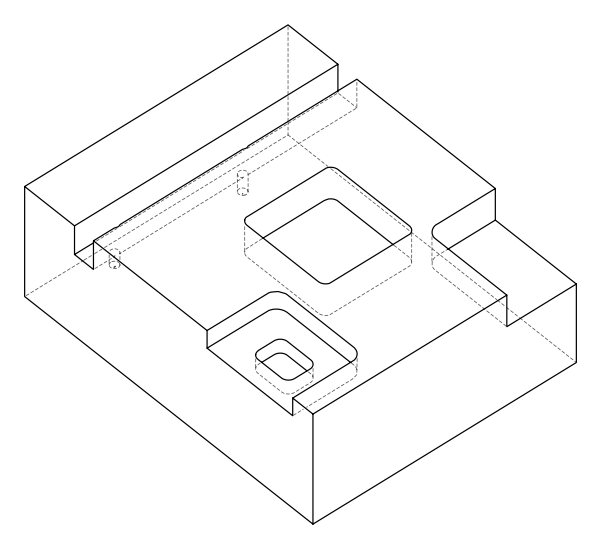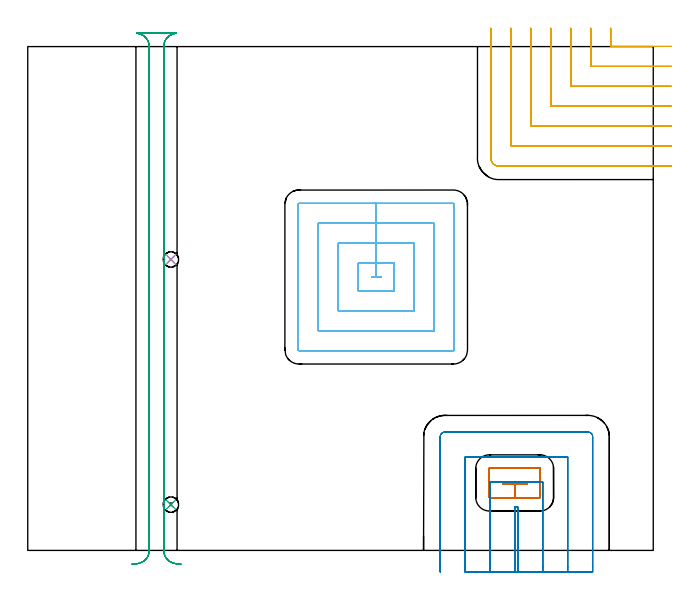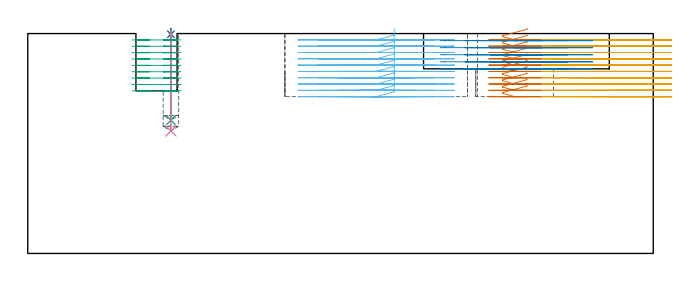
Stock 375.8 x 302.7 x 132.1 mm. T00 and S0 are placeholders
(PLAN: 9 operations, 4 tool changes, 65.4 min)
(1 SPOT_DRILL | STEP1POCKET | NXT0321_9005460120000 | 0.03 min | 2 mm3)
(2 SPOT_DRILL_1 | STEP1POCKET_1 | NXT0321_9005460120000 | 0.03 min | 1 mm3)
(3 DRILL_BLIND_HOLE_INTO_CENTER | STEP1POCKET | UGT0301_208 | 0.22 min | 3389 mm3)
(4 DRILL_BLIND_HOLE_INTO_CENTER_1 | STEP1POCKET_1 | UGT0301_208 | 0.24 min | 3827 mm3)
(5 MILL_CORNER_NOTCH_RECTANGULAR | CORNER_NOTCH_RECTANGULAR | NXT0201_012 | Follow Part, ap 4, ae 75% | 18.53 min | 318442 mm3)
(6 MILL_RECTANGULAR_POCKET | POCKET_RECTANGULAR_STRAIGHT | NXT0201_012 | Follow Part, ap 4, ae 75% | 20.18 min | 432172 mm3)
(7 MILL_RECTANGULAR_POCKET_1 | POCKET_RECTANGULAR_STRAIGHT_1 | NXT0201_012 | Follow Part, ap 4, ae 75% | 3.83 min | 57512 mm3)
(8 MILL_SLOT | SLOT_PARTIAL_RECTANGULAR | UGT0201_094 | Follow Part, ap 5, ae 75% | 9.89 min | 158311 mm3)
(9 MILL_RECTANGULAR_SLOT | SLOT_RECTANGULAR | NXT0201_012 | Follow Part, ap 4, ae 75% | 12.44 min | 252777 mm3)
(TOOL NXT0321_9005460120000 | NC Spot Drill, 142deg, 12mm, Carbide, Uncoated | D12 PA142 FL30 Z2)
(TOOL UGT0301_208 | Twist Drill 9.3 mm | D9.3 PA118 FL78 Z2)
(TOOL NXT0201_012 | ENDMILL 16mm [2P460-1600-NA 1630] | D16 FL38 Z6)
(TOOL UGT0201_094 | End mill 20 mm | D20 FL38 Z4)
(OP 1 SPOT_DRILL)
G17 G21 G94 G90
T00 M6
G54
G17 G0 G90 X86. Y27.5 S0 M3
G43 Z142.1 H0
G94 G81 G98 Z131.7 F250. R135.1
G80
M5
M2
(OP 2 SPOT_DRILL_1)
G17 G21 G94 G90
T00 M6
G54
G17 G0 G90 X86. Y174.8 S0 M3
G43 Z142.1 H0
G94 G81 G98 Z131.7 F250. R135.1
G80
M5
M2
(OP 3 DRILL_BLIND_HOLE_INTO_CENTER)
G17 G21 G94 G90
T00 M6
G54
G17 G0 G90 X86. Y27.5 S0 M3
G43 Z142.1 H0
G94 G81 G98 Z80.1 F250. R134.1
G80
M5
M2
(OP 4 DRILL_BLIND_HOLE_INTO_CENTER_1)
G17 G21 G94 G90
T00 M6
G54
G17 G0 G90 X86. Y174.8 S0 M3
G43 Z142.1 H0
G94 G81 G98 Z73.6 F250. R134.1
G80
M5
M2
(OP 5 MILL_CORNER_NOTCH_RECTANGULAR)
G17 G21 G94 G90
T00 M6
G54
G17 G0 G90 X350.2 Y313.7 S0 M3
G43 Z142.1 H1
Z128.31
G94 G1 Y310.7 F250.
Y303.594 F500.
G3 X350.994 Y302.8 R0.8
G1 X383.799
X386.799 F250.
G0 Z142.1
X338.2 Y313.7
Z128.31
G1 Y310.7
Y291.595 F500.
G3 X338.995 Y290.8 R0.8
G1 X383.8
X386.8 F250.
G0 Z142.1
X326.2 Y313.7
Z128.31
G1 Y310.7
Y279.595 F500.
G3 X326.995 Y278.8 R0.8
G1 X383.8
X386.8 F250.
G0 Z142.1
X314.2 Y313.7
Z128.31
G1 Y310.7
Y267.595 F500.
G3 X314.995 Y266.8 R0.8
G1 X383.8
X386.8 F250.
G0 Z142.1
X302.2 Y313.7
Z128.31
G1 Y310.7
Y255.596 F500.
G3 X302.996 Y254.8 R0.8
G1 X383.8
X386.8 F250.
G0 Z142.1
X290.2 Y313.7
Z128.31
G1 Y310.7
Y243.596 F500.
G3 X290.996 Y242.8 R0.8
G1 X383.8
X386.8 F250.
G0 Z142.1
X278.2 Y313.7
Z128.31
G1 Y310.7
Y235.7 F500.
G3 X283.1 Y230.8 R4.9
G1 X383.8
X386.8 F250.
G0 Z142.1
X350.2 Y313.7
Z124.52
G1 Y310.7
Y303.594 F500.
G3 X350.994 Y302.8 R0.8
G1 X383.799
X386.799 F250.
G0 Z142.1
X338.2 Y313.7
Z124.52
G1 Y310.7
Y291.595 F500.
G3 X338.995 Y290.8 R0.8
G1 X383.8
X386.8 F250.
G0 Z142.1
X326.2 Y313.7
Z124.52
G1 Y310.7
Y279.595 F500.
G3 X326.995 Y278.8 R0.8
G1 X383.8
X386.8 F250.
G0 Z142.1
X314.2 Y313.7
Z124.52
G1 Y310.7
Y267.595 F500.
G3 X314.995 Y266.8 R0.8
G1 X383.8
X386.8 F250.
G0 Z142.1
X302.2 Y313.7
Z124.52
G1 Y310.7
Y255.596 F500.
G3 X302.996 Y254.8 R0.8
G1 X383.8
X386.8 F250.
G0 Z142.1
X290.2 Y313.7
Z124.52
G1 Y310.7
Y243.596 F500.
G3 X290.996 Y242.8 R0.8
G1 X383.8
X386.8 F250.
G0 Z142.1
X278.2 Y313.7
Z124.52
G1 Y310.7
Y235.7 F500.
G3 X283.1 Y230.8 R4.9
G1 X383.8
X386.8 F250.
G0 Z142.1
X350.2 Y313.7
Z120.73
G1 Y310.7
Y303.594 F500.
G3 X350.994 Y302.8 R0.8
G1 X383.799
X386.799 F250.
G0 Z142.1
X338.2 Y313.7
Z120.73
G1 Y310.7
Y291.595 F500.
G3 X338.995 Y290.8 R0.8
G1 X383.8
X386.8 F250.
G0 Z142.1
X326.2 Y313.7
Z120.73
G1 Y310.7
Y279.595 F500.
G3 X326.995 Y278.8 R0.8
G1 X383.8
X386.8 F250.
G0 Z142.1
X314.2 Y313.7
Z120.73
G1 Y310.7
Y267.595 F500.
G3 X314.995 Y266.8 R0.8
G1 X383.8
X386.8 F250.
G0 Z142.1
X302.2 Y313.7
Z120.73
G1 Y310.7
Y255.596 F500.
G3 X302.996 Y254.8 R0.8
G1 X383.8
X386.8 F250.
G0 Z142.1
X290.2 Y313.7
Z120.73
G1 Y310.7
Y243.596 F500.
G3 X290.996 Y242.8 R0.8
G1 X383.8
X386.8 F250.
G0 Z142.1
X278.2 Y313.7
Z120.73
G1 Y310.7
Y235.7 F500.
G3 X283.1 Y230.8 R4.9
G1 X383.8
X386.8 F250.
G0 Z142.1
X350.2 Y313.7
Z116.94
G1 Y310.7
Y303.594 F500.
G3 X350.994 Y302.8 R0.8
G1 X383.799
X386.799 F250.
G0 Z142.1
X338.2 Y313.7
Z116.94
G1 Y310.7
Y291.595 F500.
G3 X338.995 Y290.8 R0.8
G1 X383.8
X386.8 F250.
G0 Z142.1
X326.2 Y313.7
Z116.94
G1 Y310.7
Y279.595 F500.
G3 X326.995 Y278.8 R0.8
G1 X383.8
X386.8 F250.
G0 Z142.1
X314.2 Y313.7
Z116.94
G1 Y310.7
Y267.595 F500.
G3 X314.995 Y266.8 R0.8
G1 X383.8
X386.8 F250.
G0 Z142.1
X302.2 Y313.7
Z116.94
G1 Y310.7
Y255.596 F500.
G3 X302.996 Y254.8 R0.8
G1 X383.8
X386.8 F250.
G0 Z142.1
X290.2 Y313.7
Z116.94
G1 Y310.7
Y243.596 F500.
G3 X290.996 Y242.8 R0.8
G1 X383.8
X386.8 F250.
G0 Z142.1
X278.2 Y313.7
Z116.94
G1 Y310.7
Y235.7 F500.
G3 X283.1 Y230.8 R4.9
G1 X383.8
X386.8 F250.
G0 Z142.1
X350.2 Y313.7
Z113.15
G1 Y310.7
Y303.594 F500.
G3 X350.994 Y302.8 R0.8
G1 X383.799
X386.799 F250.
G0 Z142.1
X338.2 Y313.7
Z113.15
G1 Y310.7
Y291.595 F500.
G3 X338.995 Y290.8 R0.8
G1 X383.8
X386.8 F250.
G0 Z142.1
X326.2 Y313.7
Z113.15
G1 Y310.7
Y279.595 F500.
G3 X326.995 Y278.8 R0.8
G1 X383.8
X386.8 F250.
G0 Z142.1
X314.2 Y313.7
Z113.15
G1 Y310.7
Y267.595 F500.
G3 X314.995 Y266.8 R0.8
G1 X383.8
X386.8 F250.
G0 Z142.1
X302.2 Y313.7
Z113.15
G1 Y310.7
Y255.596 F500.
G3 X302.996 Y254.8 R0.8
G1 X383.8
X386.8 F250.
G0 Z142.1
X290.2 Y313.7
Z113.15
G1 Y310.7
Y243.596 F500.
G3 X290.996 Y242.8 R0.8
G1 X383.8
X386.8 F250.
G0 Z142.1
X278.2 Y313.7
Z113.15
G1 Y310.7
Y235.7 F500.
G3 X283.1 Y230.8 R4.9
G1 X383.8
X386.8 F250.
G0 Z142.1
X350.2 Y313.7
Z109.36
G1 Y310.7
Y303.594 F500.
G3 X350.994 Y302.8 R0.8
G1 X383.799
X386.799 F250.
G0 Z142.1
X338.2 Y313.7
Z109.36
G1 Y310.7
Y291.595 F500.
G3 X338.995 Y290.8 R0.8
G1 X383.8
X386.8 F250.
G0 Z142.1
X326.2 Y313.7
Z109.36
G1 Y310.7
Y279.595 F500.
G3 X326.995 Y278.8 R0.8
G1 X383.8
X386.8 F250.
G0 Z142.1
X314.2 Y313.7
Z109.36
G1 Y310.7
Y267.595 F500.
G3 X314.995 Y266.8 R0.8
G1 X383.8
X386.8 F250.
G0 Z142.1
X302.2 Y313.7
Z109.36
G1 Y310.7
Y255.596 F500.
G3 X302.996 Y254.8 R0.8
G1 X383.8
X386.8 F250.
G0 Z142.1
X290.2 Y313.7
Z109.36
G1 Y310.7
Y243.596 F500.
G3 X290.996 Y242.8 R0.8
G1 X383.8
X386.8 F250.
G0 Z142.1
X278.2 Y313.7
Z109.36
G1 Y310.7
Y235.7 F500.
G3 X283.1 Y230.8 R4.9
G1 X383.8
X386.8 F250.
G0 Z142.1
X350.2 Y313.7
Z105.57
G1 Y310.7
Y303.594 F500.
G3 X350.994 Y302.8 R0.8
G1 X383.799
X386.799 F250.
G0 Z142.1
X338.2 Y313.7
Z105.57
G1 Y310.7
Y291.595 F500.
G3 X338.995 Y290.8 R0.8
G1 X383.8
X386.8 F250.
G0 Z142.1
X326.2 Y313.7
Z105.57
G1 Y310.7
Y279.595 F500.
G3 X326.995 Y278.8 R0.8
G1 X383.8
X386.8 F250.
G0 Z142.1
X314.2 Y313.7
Z105.57
G1 Y310.7
Y267.595 F500.
G3 X314.995 Y266.8 R0.8
G1 X383.8
X386.8 F250.
G0 Z142.1
X302.2 Y313.7
Z105.57
G1 Y310.7
Y255.596 F500.
G3 X302.996 Y254.8 R0.8
G1 X383.8
X386.8 F250.
G0 Z142.1
X290.2 Y313.7
Z105.57
G1 Y310.7
Y243.596 F500.
G3 X290.996 Y242.8 R0.8
G1 X383.8
X386.8 F250.
G0 Z142.1
X278.2 Y313.7
Z105.57
G1 Y310.7
Y235.7 F500.
G3 X283.1 Y230.8 R4.9
G1 X383.8
X386.8 F250.
G0 Z142.1
X350.2 Y313.7
Z101.78
G1 Y310.7
Y303.594 F500.
G3 X350.994 Y302.8 R0.8
G1 X383.799
X386.799 F250.
G0 Z142.1
X338.2 Y313.7
Z101.78
G1 Y310.7
Y291.595 F500.
G3 X338.995 Y290.8 R0.8
G1 X383.8
X386.8 F250.
G0 Z142.1
X326.2 Y313.7
Z101.78
G1 Y310.7
Y279.595 F500.
G3 X326.995 Y278.8 R0.8
G1 X383.8
X386.8 F250.
G0 Z142.1
X314.2 Y313.7
Z101.78
G1 Y310.7
Y267.595 F500.
G3 X314.995 Y266.8 R0.8
G1 X383.8
X386.8 F250.
G0 Z142.1
X302.2 Y313.7
Z101.78
G1 Y310.7
Y255.596 F500.
G3 X302.996 Y254.8 R0.8
G1 X383.8
X386.8 F250.
G0 Z142.1
X290.2 Y313.7
Z101.78
G1 Y310.7
Y243.596 F500.
G3 X290.996 Y242.8 R0.8
G1 X383.8
X386.8 F250.
G0 Z142.1
X278.2 Y313.7
Z101.78
G1 Y310.7
Y235.7 F500.
G3 X283.1 Y230.8 R4.9
G1 X383.8
X386.8 F250.
G0 Z142.1
X350.2 Y313.7
Z97.99
G1 Y310.7
Y303.594 F500.
G3 X350.994 Y302.8 R0.8
G1 X383.799
X386.799 F250.
G0 Z142.1
X338.2 Y313.7
Z97.99
G1 Y310.7
Y291.595 F500.
G3 X338.995 Y290.8 R0.8
G1 X383.8
X386.8 F250.
G0 Z142.1
X326.2 Y313.7
Z97.99
G1 Y310.7
Y279.595 F500.
G3 X326.995 Y278.8 R0.8
G1 X383.8
X386.8 F250.
G0 Z142.1
X314.2 Y313.7
Z97.99
G1 Y310.7
Y267.595 F500.
G3 X314.995 Y266.8 R0.8
G1 X383.8
X386.8 F250.
G0 Z142.1
X302.2 Y313.7
Z97.99
G1 Y310.7
Y255.596 F500.
G3 X302.996 Y254.8 R0.8
G1 X383.8
X386.8 F250.
G0 Z142.1
X290.2 Y313.7
Z97.99
G1 Y310.7
Y243.596 F500.
G3 X290.996 Y242.8 R0.8
G1 X383.8
X386.8 F250.
G0 Z142.1
X278.2 Y313.7
Z97.99
G1 Y310.7
Y235.7 F500.
G3 X283.1 Y230.8 R4.9
G1 X383.8
X386.8 F250.
G0 Z142.1
X350.2 Y313.7
Z94.2
G1 Y310.7
Y303.594 F500.
G3 X350.994 Y302.8 R0.8
G1 X383.799
X386.799 F250.
G0 Z142.1
X338.2 Y313.7
Z94.2
G1 Y310.7
Y291.595 F500.
G3 X338.995 Y290.8 R0.8
G1 X383.8
X386.8 F250.
G0 Z142.1
X326.2 Y313.7
Z94.2
G1 Y310.7
Y279.595 F500.
G3 X326.995 Y278.8 R0.8
G1 X383.8
X386.8 F250.
G0 Z142.1
X314.2 Y313.7
Z94.2
G1 Y310.7
Y267.595 F500.
G3 X314.995 Y266.8 R0.8
G1 X383.8
X386.8 F250.
G0 Z142.1
X302.2 Y313.7
Z94.2
G1 Y310.7
Y255.596 F500.
G3 X302.996 Y254.8 R0.8
G1 X383.8
X386.8 F250.
G0 Z142.1
X290.2 Y313.7
Z94.2
G1 Y310.7
Y243.596 F500.
G3 X290.996 Y242.8 R0.8
G1 X383.8
X386.8 F250.
G0 Z142.1
X278.2 Y313.7
Z94.2
G1 Y310.7
Y235.7 F500.
G3 X283.1 Y230.8 R4.9
G1 X383.8
X386.8 F250.
G0 Z142.1
M5
M2
(OP 6 MILL_RECTANGULAR_POCKET)
G17 G21 G94 G90
T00 M6
G54
G17 G0 G90 X220.2 Y158.009 S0 M3
G43 Z142.1 H1
Z135.1
G94 G1 Y172.5 Z131.217 F250.
X209.35 Z128.31
Y164.5
X206.5 F500.
Y164.
X212.2
Y164.5
X209.35
Y172.5
X198.5
Y156.
X220.2
Y172.5
X209.35
Y184.5
X186.5
Y144.
X232.2
Y184.5
X209.35
Y196.5
X174.5
Y132.
X244.2
Y196.5
X209.35
Y208.5
X163.
G3 X162.5 Y208. R0.5
G1 Y120.5
G3 X163. Y120. R0.5
G1 X255.7
G3 X256.2 Y120.5 R0.5
G1 Y208.
G3 X255.7 Y208.5 R0.5
G1 X209.35
X208.35
G0 X220.2 Y158.009 Z131.31
G1 Y172.5 Z127.427 F250.
X209.35 Z124.52
Y164.5
X206.5 F500.
Y164.
X212.2
Y164.5
X209.35
Y172.5
X198.5
Y156.
X220.2
Y172.5
X209.35
Y184.5
X186.5
Y144.
X232.2
Y184.5
X209.35
Y196.5
X174.5
Y132.
X244.2
Y196.5
X209.35
Y208.5
X163.
G3 X162.5 Y208. R0.5
G1 Y120.5
G3 X163. Y120. R0.5
G1 X255.7
G3 X256.2 Y120.5 R0.5
G1 Y208.
G3 X255.7 Y208.5 R0.5
G1 X209.35
X208.35
G0 X220.2 Y158.009 Z127.52
G1 Y172.5 Z123.637 F250.
X209.35 Z120.73
Y164.5
X206.5 F500.
Y164.
X212.2
Y164.5
X209.35
Y172.5
X198.5
Y156.
X220.2
Y172.5
X209.35
Y184.5
X186.5
Y144.
X232.2
Y184.5
X209.35
Y196.5
X174.5
Y132.
X244.2
Y196.5
X209.35
Y208.5
X163.
G3 X162.5 Y208. R0.5
G1 Y120.5
G3 X163. Y120. R0.5
G1 X255.7
G3 X256.2 Y120.5 R0.5
G1 Y208.
G3 X255.7 Y208.5 R0.5
G1 X209.35
X208.35
G0 X220.2 Y158.009 Z123.73
G1 Y172.5 Z119.847 F250.
X209.35 Z116.94
Y164.5
X206.5 F500.
Y164.
X212.2
Y164.5
X209.35
Y172.5
X198.5
Y156.
X220.2
Y172.5
X209.35
Y184.5
X186.5
Y144.
X232.2
Y184.5
X209.35
Y196.5
X174.5
Y132.
X244.2
Y196.5
X209.35
Y208.5
X163.
G3 X162.5 Y208. R0.5
G1 Y120.5
G3 X163. Y120. R0.5
G1 X255.7
G3 X256.2 Y120.5 R0.5
G1 Y208.
G3 X255.7 Y208.5 R0.5
G1 X209.35
X208.35
G0 X220.2 Y158.009 Z119.94
G1 Y172.5 Z116.057 F250.
X209.35 Z113.15
Y164.5
X206.5 F500.
Y164.
X212.2
Y164.5
X209.35
Y172.5
X198.5
Y156.
X220.2
Y172.5
X209.35
Y184.5
X186.5
Y144.
X232.2
Y184.5
X209.35
Y196.5
X174.5
Y132.
X244.2
Y196.5
X209.35
Y208.5
X163.
G3 X162.5 Y208. R0.5
G1 Y120.5
G3 X163. Y120. R0.5
G1 X255.7
G3 X256.2 Y120.5 R0.5
G1 Y208.
G3 X255.7 Y208.5 R0.5
G1 X209.35
X208.35
G0 X220.2 Y158.009 Z116.15
G1 Y172.5 Z112.267 F250.
X209.35 Z109.36
Y164.5
X206.5 F500.
Y164.
X212.2
Y164.5
X209.35
Y172.5
X198.5
Y156.
X220.2
Y172.5
X209.35
Y184.5
X186.5
Y144.
X232.2
Y184.5
X209.35
Y196.5
X174.5
Y132.
X244.2
Y196.5
X209.35
Y208.5
X163.
G3 X162.5 Y208. R0.5
G1 Y120.5
G3 X163. Y120. R0.5
G1 X255.7
G3 X256.2 Y120.5 R0.5
G1 Y208.
G3 X255.7 Y208.5 R0.5
G1 X209.35
X208.35
G0 X220.2 Y158.009 Z112.36
G1 Y172.5 Z108.477 F250.
X209.35 Z105.57
Y164.5
X206.5 F500.
Y164.
X212.2
Y164.5
X209.35
Y172.5
X198.5
Y156.
X220.2
Y172.5
X209.35
Y184.5
X186.5
Y144.
X232.2
Y184.5
X209.35
Y196.5
X174.5
Y132.
X244.2
Y196.5
X209.35
Y208.5
X163.
G3 X162.5 Y208. R0.5
G1 Y120.5
G3 X163. Y120. R0.5
G1 X255.7
G3 X256.2 Y120.5 R0.5
G1 Y208.
G3 X255.7 Y208.5 R0.5
G1 X209.35
X208.35
G0 X220.2 Y158.009 Z108.57
G1 Y172.5 Z104.687 F250.
X209.35 Z101.78
Y164.5
X206.5 F500.
Y164.
X212.2
Y164.5
X209.35
Y172.5
X198.5
Y156.
X220.2
Y172.5
X209.35
Y184.5
X186.5
Y144.
X232.2
Y184.5
X209.35
Y196.5
X174.5
Y132.
X244.2
Y196.5
X209.35
Y208.5
X163.
G3 X162.5 Y208. R0.5
G1 Y120.5
G3 X163. Y120. R0.5
G1 X255.7
G3 X256.2 Y120.5 R0.5
G1 Y208.
G3 X255.7 Y208.5 R0.5
G1 X209.35
X208.35
G0 X220.2 Y158.009 Z104.78
G1 Y172.5 Z100.897 F250.
X209.35 Z97.99
Y164.5
X206.5 F500.
Y164.
X212.2
Y164.5
X209.35
Y172.5
X198.5
Y156.
X220.2
Y172.5
X209.35
Y184.5
X186.5
Y144.
X232.2
Y184.5
X209.35
Y196.5
X174.5
Y132.
X244.2
Y196.5
X209.35
Y208.5
X163.
G3 X162.5 Y208. R0.5
G1 Y120.5
G3 X163. Y120. R0.5
G1 X255.7
G3 X256.2 Y120.5 R0.5
G1 Y208.
G3 X255.7 Y208.5 R0.5
G1 X209.35
X208.35
G0 X220.2 Y158.009 Z100.99
G1 Y172.5 Z97.107 F250.
X209.35 Z94.2
Y164.5
X206.5 F500.
Y164.
X212.2
Y164.5
X209.35
Y172.5
X198.5
Y156.
X220.2
Y172.5
X209.35
Y184.5
X186.5
Y144.
X232.2
Y184.5
X209.35
Y196.5
X174.5
Y132.
X244.2
Y196.5
X209.35
Y208.5
X163.
G3 X162.5 Y208. R0.5
G1 Y120.5
G3 X163. Y120. R0.5
G1 X255.7
G3 X256.2 Y120.5 R0.5
G1 Y208.
G3 X255.7 Y208.5 R0.5
G1 X209.35
X208.35
G0 Z142.1
M5
M2
(OP 7 MILL_RECTANGULAR_POCKET_1)
G17 G21 G94 G90
T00 M6
G54
G17 G0 G90 X299.9 Y39.809 S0 M3
G43 Z142.1 H1
Z135.1
G94 G1 Y41.4 Z134.674 F250.
X285.2 Z130.735
Y39.7 Z130.279
X292.55 Z128.31
X299.9 F500.
Y41.4
X285.2
Y39.7
X292.55
Y31.7
X307.8
X307.855 Y31.705
X307.895 Y31.745
X307.9 Y31.8
Y49.3
X307.895 Y49.355
X307.855 Y49.395
X307.8 Y49.4
X277.3
X277.245 Y49.395
X277.205 Y49.355
X277.2 Y49.3
Y31.8
X277.205 Y31.745
X277.245 Y31.705
X277.3 Y31.7
X292.55
X293.55
G0 X299.9 Y39.809 Z131.31
G1 Y41.4 Z130.884 F250.
X285.2 Z126.945
Y39.7 Z126.489
X292.55 Z124.52
X299.9 F500.
Y41.4
X285.2
Y39.7
X292.55
Y31.7
X307.8
X307.855 Y31.705
X307.895 Y31.745
X307.9 Y31.8
Y49.3
X307.895 Y49.355
X307.855 Y49.395
X307.8 Y49.4
X277.3
X277.245 Y49.395
X277.205 Y49.355
X277.2 Y49.3
Y31.8
X277.205 Y31.745
X277.245 Y31.705
X277.3 Y31.7
X292.55
X293.55
G0 X299.9 Y39.809 Z127.52
G1 Y41.4 Z127.094 F250.
X285.2 Z123.155
Y39.7 Z122.699
X292.55 Z120.73
X299.9 F500.
Y41.4
X285.2
Y39.7
X292.55
Y31.7
X307.8
X307.855 Y31.705
X307.895 Y31.745
X307.9 Y31.8
Y49.3
X307.895 Y49.355
X307.855 Y49.395
X307.8 Y49.4
X277.3
X277.245 Y49.395
X277.205 Y49.355
X277.2 Y49.3
Y31.8
X277.205 Y31.745
X277.245 Y31.705
X277.3 Y31.7
X292.55
X293.55
G0 X299.9 Y39.809 Z123.73
G1 Y41.4 Z123.304 F250.
X285.2 Z119.365
Y39.7 Z118.909
X292.55 Z116.94
X299.9 F500.
Y41.4
X285.2
Y39.7
X292.55
Y31.7
X307.8
X307.855 Y31.705
X307.895 Y31.745
X307.9 Y31.8
Y49.3
X307.895 Y49.355
X307.855 Y49.395
X307.8 Y49.4
X277.3
X277.245 Y49.395
X277.205 Y49.355
X277.2 Y49.3
Y31.8
X277.205 Y31.745
X277.245 Y31.705
X277.3 Y31.7
X292.55
X293.55
G0 X299.9 Y39.809 Z119.94
G1 Y41.4 Z119.514 F250.
X285.2 Z115.575
Y39.7 Z115.119
X292.55 Z113.15
X299.9 F500.
Y41.4
X285.2
Y39.7
X292.55
Y31.7
X307.8
X307.855 Y31.705
X307.895 Y31.745
X307.9 Y31.8
Y49.3
X307.895 Y49.355
X307.855 Y49.395
X307.8 Y49.4
X277.3
X277.245 Y49.395
X277.205 Y49.355
X277.2 Y49.3
Y31.8
X277.205 Y31.745
X277.245 Y31.705
X277.3 Y31.7
X292.55
X293.55
G0 X299.9 Y39.809 Z116.15
G1 Y41.4 Z115.724 F250.
X285.2 Z111.785
Y39.7 Z111.329
X292.55 Z109.36
X299.9 F500.
Y41.4
X285.2
Y39.7
X292.55
Y31.7
X307.8
X307.855 Y31.705
X307.895 Y31.745
X307.9 Y31.8
Y49.3
X307.895 Y49.355
X307.855 Y49.395
X307.8 Y49.4
X277.3
X277.245 Y49.395
X277.205 Y49.355
X277.2 Y49.3
Y31.8
X277.205 Y31.745
X277.245 Y31.705
X277.3 Y31.7
X292.55
X293.55
G0 X299.9 Y39.809 Z112.36
G1 Y41.4 Z111.934 F250.
X285.2 Z107.995
Y39.7 Z107.539
X292.55 Z105.57
X299.9 F500.
Y41.4
X285.2
Y39.7
X292.55
Y31.7
X307.8
X307.855 Y31.705
X307.895 Y31.745
X307.9 Y31.8
Y49.3
X307.895 Y49.355
X307.855 Y49.395
X307.8 Y49.4
X277.3
X277.245 Y49.395
X277.205 Y49.355
X277.2 Y49.3
Y31.8
X277.205 Y31.745
X277.245 Y31.705
X277.3 Y31.7
X292.55
X293.55
G0 X299.9 Y39.809 Z108.57
G1 Y41.4 Z108.144 F250.
X285.2 Z104.205
Y39.7 Z103.749
X292.55 Z101.78
X299.9 F500.
Y41.4
X285.2
Y39.7
X292.55
Y31.7
X307.8
X307.855 Y31.705
X307.895 Y31.745
X307.9 Y31.8
Y49.3
X307.895 Y49.355
X307.855 Y49.395
X307.8 Y49.4
X277.3
X277.245 Y49.395
X277.205 Y49.355
X277.2 Y49.3
Y31.8
X277.205 Y31.745
X277.245 Y31.705
X277.3 Y31.7
X292.55
X293.55
G0 X299.9 Y39.809 Z104.78
G1 Y41.4 Z104.354 F250.
X285.2 Z100.415
Y39.7 Z99.959
X292.55 Z97.99
X299.9 F500.
Y41.4
X285.2
Y39.7
X292.55
Y31.7
X307.8
X307.855 Y31.705
X307.895 Y31.745
X307.9 Y31.8
Y49.3
X307.895 Y49.355
X307.855 Y49.395
X307.8 Y49.4
X277.3
X277.245 Y49.395
X277.205 Y49.355
X277.2 Y49.3
Y31.8
X277.205 Y31.745
X277.245 Y31.705
X277.3 Y31.7
X292.55
X293.55
G0 X299.9 Y39.809 Z100.99
G1 Y41.4 Z100.564 F250.
X285.2 Z96.625
Y39.7 Z96.169
X292.55 Z94.2
X299.9 F500.
Y41.4
X285.2
Y39.7
X292.55
Y31.7
X307.8
X307.855 Y31.705
X307.895 Y31.745
X307.9 Y31.8
Y49.3
X307.895 Y49.355
X307.855 Y49.395
X307.8 Y49.4
X277.3
X277.245 Y49.395
X277.205 Y49.355
X277.2 Y49.3
Y31.8
X277.205 Y31.745
X277.245 Y31.705
X277.3 Y31.7
X292.55
X293.55
G0 Z142.1
M5
M2
(OP 8 MILL_SLOT)
G17 G21 G94 G90
T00 M6
G54
G17 G0 G90 X294.4 Y-13. S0 M3
G43 Z142.1 H0
Z127.86
G94 G1 Y-10. F250.
Y26.1 F500.
X292.8
Y-10.
Y-13. F250.
X309.4
Y-10.
Y41.1 F500.
X305.9
X302.9 F250.
X282.2 F500.
X279.2 F250.
X277.8 F500.
Y-10.
Y-13. F250.
X324.4
Y-10.
Y56.1 F500.
X262.8
Y-10.
Y-13. F250.
X339.4
Y-10.
Y68.3 F500.
G3 X336.6 Y71.1 R2.8
G1 X250.6
G3 X247.8 Y68.3 R2.8
G1 Y-10.
Y-13. F250.
G0 X294.4 Z123.62
G1 Y-10.
Y26.1 F500.
X292.8
Y-10.
Y-13. F250.
X309.4
Y-10.
Y41.1 F500.
X305.9
X302.9 F250.
X282.2 F500.
X279.2 F250.
X277.8 F500.
Y-10.
Y-13. F250.
X324.4
Y-10.
Y56.1 F500.
X262.8
Y-10.
Y-13. F250.
X339.4
Y-10.
Y68.3 F500.
G3 X336.6 Y71.1 R2.8
G1 X250.6
G3 X247.8 Y68.3 R2.8
G1 Y-10.
Y-13. F250.
G0 X294.4 Z119.38
G1 Y-10.
Y26.1 F500.
X292.8
Y-10.
Y-13. F250.
X309.4
Y-10.
Y41.1 F500.
X305.9
X302.9 F250.
X282.2 F500.
X279.2 F250.
X277.8 F500.
Y-10.
Y-13. F250.
X324.4
Y-10.
Y56.1 F500.
X262.8
Y-10.
Y-13. F250.
X339.4
Y-10.
Y68.3 F500.
G3 X336.6 Y71.1 R2.8
G1 X250.6
G3 X247.8 Y68.3 R2.8
G1 Y-10.
Y-13. F250.
G0 X294.4 Z115.14
G1 Y-10.
Y26.1 F500.
X292.8
Y-10.
Y-13. F250.
X309.4
Y-10.
Y41.1 F500.
X305.9
X302.9 F250.
X282.2 F500.
X279.2 F250.
X277.8 F500.
Y-10.
Y-13. F250.
X324.4
Y-10.
Y56.1 F500.
X262.8
Y-10.
Y-13. F250.
X339.4
Y-10.
Y68.3 F500.
G3 X336.6 Y71.1 R2.8
G1 X250.6
G3 X247.8 Y68.3 R2.8
G1 Y-10.
Y-13. F250.
G0 X294.4 Z110.9
G1 Y-10.
Y26.1 F500.
X292.8
Y-10.
Y-13. F250.
X309.4
Y-10.
Y41.1 F500.
X305.9
X302.9 F250.
X282.2 F500.
X279.2 F250.
X277.8 F500.
Y-10.
Y-13. F250.
X324.4
Y-10.
Y56.1 F500.
X262.8
Y-10.
Y-13. F250.
X339.4
Y-10.
Y68.3 F500.
G3 X336.6 Y71.1 R2.8
G1 X250.6
G3 X247.8 Y68.3 R2.8
G1 Y-10.
Y-13. F250.
G0 Z142.1
M5
M2
(OP 9 MILL_RECTANGULAR_SLOT)
G17 G21 G94 G90
T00 M6
G54
G17 G0 G90 X91.997 Y-8.23 S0 M3
G43 Z142.1 H1
Z128.278
G94 G1 X89.008 Y-7.97 F250.
G2 X81.7 Y0. R8. F500.
G1 Y24.684
G2 X82.212 Y27.5 R8.
X81.7 Y30.316 R8.
G1 Y171.984
G2 X82.212 Y174.8 R8.
X81.7 Y177.616 R8.
G1 Y302.7
G2 X89.3 Y310.69 R8.
G1 X65.4
G2 X73. Y302.7 R8.
G1 Y0.
G2 X65.692 Y-7.97 R8.
G1 X62.703 Y-8.23 F250.
G0 X91.997 Z124.455
G1 X89.008 Y-7.97
G2 X81.7 Y0. R8. F500.
G1 Y24.684
G2 X82.212 Y27.5 R8.
X81.7 Y30.316 R8.
G1 Y171.984
G2 X82.212 Y174.8 R8.
X81.7 Y177.616 R8.
G1 Y302.7
G2 X89.3 Y310.69 R8.
G1 X65.4
G2 X73. Y302.7 R8.
G1 Y0.
G2 X65.692 Y-7.97 R8.
G1 X62.703 Y-8.23 F250.
G0 X91.997 Z120.633
G1 X89.008 Y-7.97
G2 X81.7 Y0. R8. F500.
G1 Y24.684
G2 X82.212 Y27.5 R8.
X81.7 Y30.316 R8.
G1 Y171.984
G2 X82.212 Y174.8 R8.
X81.7 Y177.616 R8.
G1 Y302.7
G2 X89.3 Y310.69 R8.
G1 X65.4
G2 X73. Y302.7 R8.
G1 Y0.
G2 X65.692 Y-7.97 R8.
G1 X62.703 Y-8.23 F250.
G0 X91.997 Z116.811
G1 X89.008 Y-7.97
G2 X81.7 Y0. R8. F500.
G1 Y24.684
G2 X82.212 Y27.5 R8.
X81.7 Y30.316 R8.
G1 Y171.984
G2 X82.212 Y174.8 R8.
X81.7 Y177.616 R8.
G1 Y302.7
G2 X89.3 Y310.69 R8.
G1 X65.4
G2 X73. Y302.7 R8.
G1 Y0.
G2 X65.692 Y-7.97 R8.
G1 X62.703 Y-8.23 F250.
G0 X91.997 Z112.989
G1 X89.008 Y-7.97
G2 X81.7 Y0. R8. F500.
G1 Y24.684
G2 X82.212 Y27.5 R8.
X81.7 Y30.316 R8.
G1 Y171.984
G2 X82.212 Y174.8 R8.
X81.7 Y177.616 R8.
G1 Y302.7
G2 X89.3 Y310.69 R8.
G1 X65.4
G2 X73. Y302.7 R8.
G1 Y0.
G2 X65.692 Y-7.97 R8.
G1 X62.703 Y-8.23 F250.
G0 X91.997 Z109.167
G1 X89.008 Y-7.97
G2 X81.7 Y0. R8. F500.
G1 Y24.684
G2 X82.212 Y27.5 R8.
X81.7 Y30.316 R8.
G1 Y171.984
G2 X82.212 Y174.8 R8.
X81.7 Y177.616 R8.
G1 Y302.7
G2 X89.3 Y310.69 R8.
G1 X65.4
G2 X73. Y302.7 R8.
G1 Y0.
G2 X65.692 Y-7.97 R8.
G1 X62.703 Y-8.23 F250.
G0 X91.997 Z105.344
G1 X89.008 Y-7.97
G2 X81.7 Y0. R8. F500.
G1 Y24.684
G2 X82.212 Y27.5 R8.
X81.7 Y30.316 R8.
G1 Y171.984
G2 X82.212 Y174.8 R8.
X81.7 Y177.616 R8.
G1 Y302.7
G2 X89.3 Y310.69 R8.
G1 X65.4
G2 X73. Y302.7 R8.
G1 Y0.
G2 X65.692 Y-7.97 R8.
G1 X62.703 Y-8.23 F250.
G0 X91.997 Z101.522
G1 X89.008 Y-7.97
G2 X81.7 Y0. R8. F500.
G1 Y24.684
G2 X82.212 Y27.5 R8.
X81.7 Y30.316 R8.
G1 Y171.984
G2 X82.212 Y174.8 R8.
X81.7 Y177.616 R8.
G1 Y302.7
G2 X89.3 Y310.69 R8.
G1 X65.4
G2 X73. Y302.7 R8.
G1 Y0.
G2 X65.692 Y-7.97 R8.
G1 X62.703 Y-8.23 F250.
G0 X91.997 Z97.7
G1 X89.008 Y-7.97
G2 X81.7 Y0. R8. F500.
G1 Y24.684
G2 X82.212 Y27.5 R8.
X81.7 Y30.316 R8.
G1 Y171.984
G2 X82.212 Y174.8 R8.
X81.7 Y177.616 R8.
G1 Y302.7
G2 X89.3 Y310.69 R8.
G1 X65.4
G2 X73. Y302.7 R8.
G1 Y0.
G2 X65.692 Y-7.97 R8.
G1 X62.703 Y-8.23 F250.
G0 Z142.1
M5
M2
